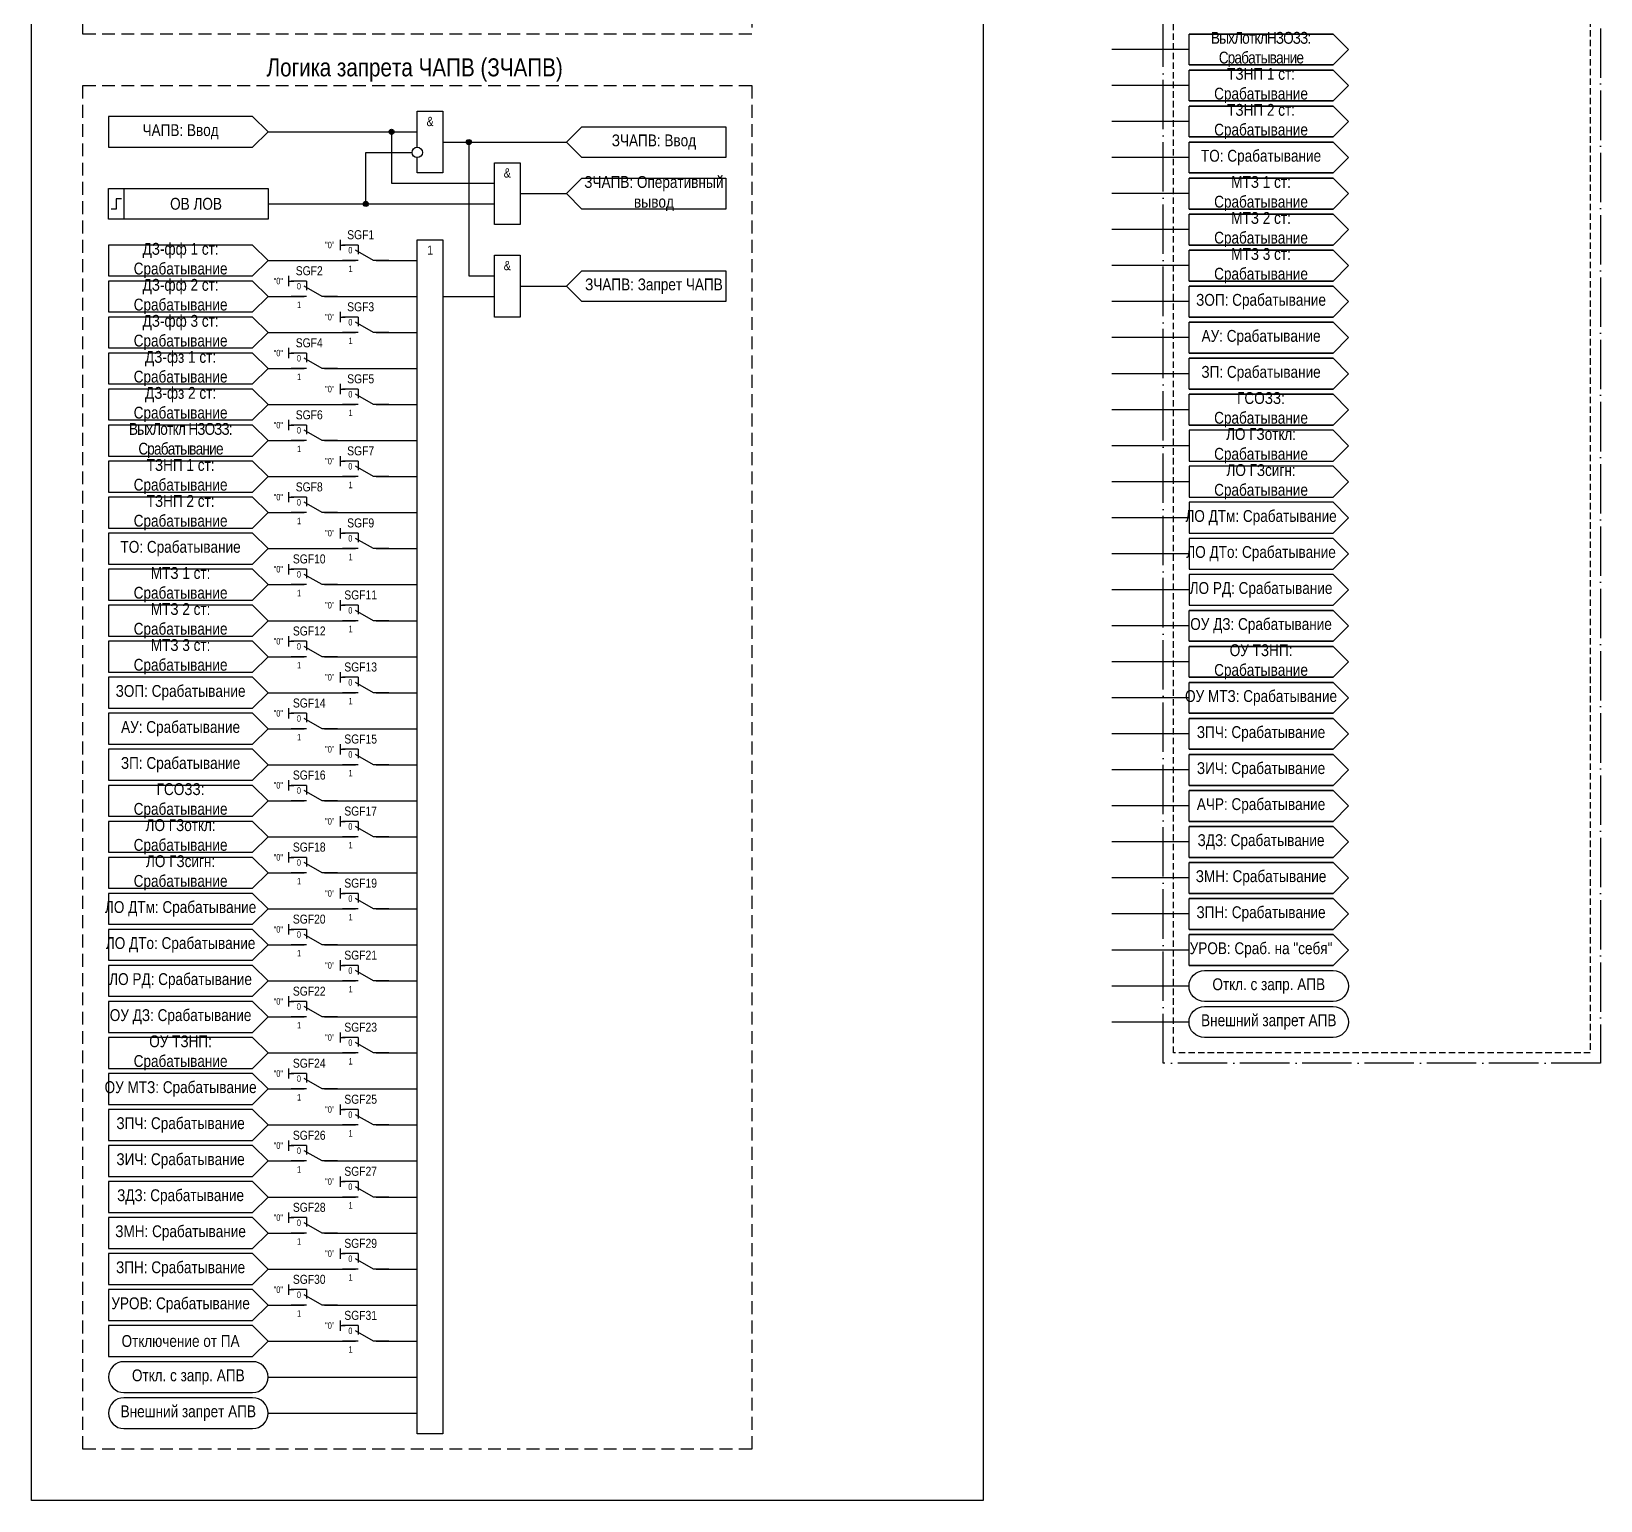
# Model space of a CAD drawing. Header units: millimetres. Extents: x -2568 to 301, y -166 to 1021.
# Drawn here: x -2509 to -2204, y 0 to 285.5 of the extents above; entities that cross this region are included whole.
import ezdxf
from ezdxf.enums import TextEntityAlignment as Align

# ---------------------------------------------------------------- set-up
doc = ezdxf.new("R2010")
doc.units = ezdxf.units.MM
doc.linetypes.add('ACAD_ISO04W100', pattern=[30, 24, -3, 0, -3])
doc.linetypes.add('штриховая2', pattern=[0.375, 0.25, -0.125])
doc.layers.add('TEXT', color=7, linetype='Continuous', lineweight=25)
doc.layers.add('Основная', color=7, linetype='Continuous')
doc.styles.add('2.5_Gost_RD', font='ARIALN.TTF', dxfattribs={"height": 2.5})
doc.styles.add('3.5_Gost_RD', font='ARIALN.TTF', dxfattribs={"height": 3.5})
doc.styles.add('Вывод', font='ARIALN.TTF', dxfattribs={"height": 2.5})
doc.styles.add('Компонент', font='ARIALN.TTF', dxfattribs={"height": 3.5})

# ---------------------------------------------------------------- blocks, each defined once
blk = doc.blocks.new('*U958')
at = {"layer": 'Основная', "color": 0}
blk.add_line((0, 0), (7, 4), dxfattribs=at)
at = {"layer": 'Основная', "ltscale": 0.35}
blk.add_line((6, 6), (6, 2.5), dxfattribs=at)
blk = doc.blocks.new('*U993')
at = {"layer": 'Основная', "color": 0}
for p, q in [((-3, 6), (-9, 6)), ((-3, 0), (-9, 0)), ((9, 0), (3, 0))]:
    blk.add_line(p, q, dxfattribs=at)
at = {"layer": 'Основная', "ltscale": 0.25, "xscale": -1}
blk.add_blockref('*U958', (3, 0), dxfattribs=at)
at = {"layer": 'Основная'}
for tag, height, style, p in [('В1', 2.5, 'Вывод', (-14, 6)), ('ОУ', 3.5, 'Компонент', (-2, 10)), ('В2', 2.5, 'Вывод', (-6, 4)), ('В3', 2.5, 'Вывод', (-6, 4))]:
    blk.add_attdef(tag, text='', height=height, dxfattribs=dict(at, style=style)).set_placement(p, align=Align.MIDDLE_CENTER)
blk = doc.blocks.new('Точка')
at = {"ltscale": 100}
h = blk.add_hatch(color=256, dxfattribs=at)
h.dxf.hatch_style = 1
edge = h.paths.add_edge_path()
edge.add_arc((0, 0), 0.5, 0, 360)
blk.add_circle((0, 0), 0.5, dxfattribs=at)

msp = doc.modelspace()

# ---------------------------------------------------------------- linework, layer by layer
at = {"ltscale": 100}
for p, q in [((-2284, 282), (-2299, 282)), ((-2284, 275), (-2299, 275)), ((-2284, 268), (-2299, 268)), ((-2284, 261), (-2299, 261)), ((-2284, 254), (-2299, 254)), ((-2449, 245), (-2449, 243)), ((-2449, 244), (-2448, 244)), ((-2284, 247), (-2299, 247)), ((-2459, 238), (-2459, 236)), ((-2284, 240), (-2299, 240)), ((-2459, 237), (-2458, 237)), ((-2284, 233), (-2299, 233)), ((-2449, 231), (-2449, 229)), ((-2449, 230), (-2448, 230)), ((-2284, 226), (-2299, 226)), ((-2459, 224), (-2459, 222)), ((-2459, 223), (-2458, 223)), ((-2449, 217), (-2449, 215)), ((-2284, 219), (-2299, 219)), ((-2449, 216), (-2448, 216)), ((-2284, 212), (-2299, 212)), ((-2459, 210), (-2459, 208)), ((-2459, 209), (-2458, 209)), ((-2284, 205), (-2299, 205)), ((-2449, 203), (-2449, 201)), ((-2449, 202), (-2448, 202)), ((-2459, 196), (-2459, 194)), ((-2284, 198), (-2299, 198)), ((-2459, 195), (-2458, 195)), ((-2284, 191), (-2299, 191)), ((-2449, 189), (-2449, 187)), ((-2449, 188), (-2448, 188)), ((-2284, 184), (-2299, 184)), ((-2459, 182), (-2459, 180)), ((-2459, 181), (-2458, 181)), ((-2284, 177), (-2299, 177)), ((-2449, 175), (-2449, 173)), ((-2449, 174), (-2448, 174)), ((-2459, 168), (-2459, 166)), ((-2284, 170), (-2299, 170)), ((-2459, 167), (-2458, 167)), ((-2284, 163), (-2299, 163)), ((-2449, 161), (-2449, 159)), ((-2449, 160), (-2448, 160)), ((-2284, 156), (-2299, 156)), ((-2459, 154), (-2459, 152)), ((-2459, 153), (-2458, 153)), ((-2449, 147), (-2449, 145)), ((-2284, 149), (-2299, 149)), ((-2449, 146), (-2448, 146)), ((-2284, 142), (-2299, 142)), ((-2459, 140), (-2459, 138)), ((-2459, 139), (-2458, 139)), ((-2284, 135), (-2299, 135)), ((-2449, 133), (-2449, 131)), ((-2449, 132), (-2448, 132)), ((-2459, 126), (-2459, 124)), ((-2284, 128), (-2299, 128)), ((-2459, 125), (-2458, 125)), ((-2449, 119), (-2449, 117)), ((-2284, 121), (-2299, 121)), ((-2449, 118), (-2448, 118)), ((-2284, 114), (-2299, 114)), ((-2459, 112), (-2459, 110)), ((-2459, 111), (-2458, 111)), ((-2284, 107), (-2299, 107)), ((-2449, 105), (-2449, 103)), ((-2449, 104), (-2448, 104)), ((-2459, 98), (-2459, 96)), ((-2284, 100), (-2299, 100)), ((-2459, 97), (-2458, 97)), ((-2284, 93), (-2299, 93)), ((-2449, 91), (-2449, 89)), ((-2449, 90), (-2448, 90)), ((-2459, 84), (-2459, 82)), ((-2459, 83), (-2458, 83)), ((-2449, 77), (-2449, 75)), ((-2449, 76), (-2448, 76)), ((-2459, 70), (-2459, 68)), ((-2459, 69), (-2458, 69)), ((-2449, 63), (-2449, 61)), ((-2449, 62), (-2448, 62)), ((-2459, 56), (-2459, 54)), ((-2459, 55), (-2458, 55)), ((-2449, 49), (-2449, 47)), ((-2449, 48), (-2448, 48)), ((-2459, 42), (-2459, 40)), ((-2459, 41), (-2458, 41)), ((-2449, 35), (-2449, 33)), ((-2449, 34), (-2448, 34))]:
    msp.add_line(p, q, dxfattribs=at)
at = {"color": 3, "ltscale": 100}
msp.add_lwpolyline([(-2509, 1000), (-2324, 1000), (-2324, 0), (-2509, 0)], close=True, dxfattribs=at)
at = {"color": 251, "linetype": 'ACAD_ISO04W100', "lineweight": 30, "ltscale": 0.4, "true_color": 0x58595b}
msp.add_lwpolyline([(-2289, 1000), (-2204, 1000), (-2204, 85), (-2289, 85)], close=True, dxfattribs=at)
at = {"linetype": 'штриховая2', "ltscale": 10}
for points in [[(-2499, 555), (-2369, 555), (-2369, 285), (-2499, 285)], [(-2499, 275), (-2369, 275), (-2369, 10), (-2499, 10)]]:
    msp.add_lwpolyline(points, close=True, dxfattribs=at)
at = {"linetype": 'штриховая2', "ltscale": 5}
msp.add_lwpolyline([(-2287, 342), (-2206, 342), (-2206, 87), (-2287, 87)], close=True, dxfattribs=at)
at = {"ltscale": 100}
for points in [[(-2463, 266), (-2466, 269), (-2494, 269), (-2494, 263), (-2466, 263), (-2463, 266)], [(-2434, 263), (-2434, 270), (-2429, 270), (-2429, 258), (-2434, 258), (-2434, 261)], [(-2463, 266), (-2434, 266)], [(-2463, 266), (-2439, 266), (-2439, 256), (-2419, 256)], [(-2405, 264), (-2402, 267), (-2374, 267), (-2374, 261), (-2402, 261), (-2405, 264)], [(-2429, 264), (-2405, 264)], [(-2429, 264), (-2424, 264), (-2424, 238), (-2419, 238)], [(-2463, 252), (-2444, 252), (-2444, 262), (-2435, 262)], [(-2405, 254), (-2402, 257), (-2374, 257), (-2374, 251), (-2402, 251), (-2405, 254)], [(-2414, 254), (-2405, 254)], [(-2463, 252), (-2419, 252)], [(-2463, 241), (-2466, 244), (-2494, 244), (-2494, 238), (-2466, 238), (-2463, 241)], [(-2434, 199), (-2434, 245), (-2429, 245), (-2429, 13), (-2434, 13), (-2434, 199)], [(-2463, 241), (-2446, 241)], [(-2442, 241), (-2434, 241)], [(-2405, 236), (-2402, 239), (-2374, 239), (-2374, 233), (-2402, 233), (-2405, 236)], [(-2463, 234), (-2466, 237), (-2494, 237), (-2494, 231), (-2466, 231), (-2463, 234)], [(-2414, 236), (-2405, 236)], [(-2463, 234), (-2456, 234)], [(-2452, 234), (-2434, 234)], [(-2429, 234), (-2419, 234)], [(-2463, 227), (-2466, 230), (-2494, 230), (-2494, 224), (-2466, 224), (-2463, 227)], [(-2463, 227), (-2446, 227)], [(-2442, 227), (-2434, 227)], [(-2463, 220), (-2466, 223), (-2494, 223), (-2494, 217), (-2466, 217), (-2463, 220)], [(-2463, 220), (-2456, 220)], [(-2452, 220), (-2434, 220)], [(-2463, 213), (-2466, 216), (-2494, 216), (-2494, 210), (-2466, 210), (-2463, 213)], [(-2463, 213), (-2446, 213)], [(-2442, 213), (-2434, 213)], [(-2463, 206), (-2466, 209), (-2494, 209), (-2494, 203), (-2466, 203), (-2463, 206)], [(-2253, 205), (-2256, 208), (-2284, 208), (-2284, 202), (-2256, 202), (-2253, 205)], [(-2463, 206), (-2456, 206)], [(-2452, 206), (-2434, 206)], [(-2463, 199), (-2466, 202), (-2494, 202), (-2494, 196), (-2466, 196), (-2463, 199)], [(-2463, 199), (-2446, 199)], [(-2442, 199), (-2434, 199)], [(-2253, 198), (-2256, 201), (-2284, 201), (-2284, 195), (-2256, 195), (-2253, 198)], [(-2463, 192), (-2466, 195), (-2494, 195), (-2494, 189), (-2466, 189), (-2463, 192)], [(-2253, 191), (-2256, 194), (-2284, 194), (-2284, 188), (-2256, 188), (-2253, 191)], [(-2463, 192), (-2456, 192)], [(-2452, 192), (-2434, 192)], [(-2463, 185), (-2466, 188), (-2494, 188), (-2494, 182), (-2466, 182), (-2463, 185)], [(-2253, 184), (-2256, 187), (-2284, 187), (-2284, 181), (-2256, 181), (-2253, 184)], [(-2463, 185), (-2446, 185)], [(-2442, 185), (-2434, 185)], [(-2463, 178), (-2466, 181), (-2494, 181), (-2494, 175), (-2466, 175), (-2463, 178)], [(-2253, 177), (-2256, 180), (-2284, 180), (-2284, 174), (-2256, 174), (-2253, 177)], [(-2463, 178), (-2456, 178)], [(-2452, 178), (-2434, 178)], [(-2463, 171), (-2466, 174), (-2494, 174), (-2494, 168), (-2466, 168), (-2463, 171)], [(-2463, 171), (-2446, 171)], [(-2442, 171), (-2434, 171)], [(-2463, 164), (-2466, 167), (-2494, 167), (-2494, 161), (-2466, 161), (-2463, 164)], [(-2463, 164), (-2456, 164)], [(-2452, 164), (-2434, 164)], [(-2463, 157), (-2466, 160), (-2494, 160), (-2494, 154), (-2466, 154), (-2463, 157)], [(-2463, 157), (-2446, 157)], [(-2442, 157), (-2434, 157)], [(-2463, 150), (-2466, 153), (-2494, 153), (-2494, 147), (-2466, 147), (-2463, 150)], [(-2463, 150), (-2456, 150)], [(-2452, 150), (-2434, 150)], [(-2463, 143), (-2466, 146), (-2494, 146), (-2494, 140), (-2466, 140), (-2463, 143)], [(-2463, 143), (-2446, 143)], [(-2442, 143), (-2434, 143)], [(-2463, 136), (-2466, 139), (-2494, 139), (-2494, 133), (-2466, 133), (-2463, 136)], [(-2463, 136), (-2456, 136)], [(-2452, 136), (-2434, 136)], [(-2463, 129), (-2466, 132), (-2494, 132), (-2494, 126), (-2466, 126), (-2463, 129)], [(-2463, 129), (-2446, 129)], [(-2442, 129), (-2434, 129)], [(-2463, 122), (-2466, 125), (-2494, 125), (-2494, 119), (-2466, 119), (-2463, 122)], [(-2463, 122), (-2456, 122)], [(-2452, 122), (-2434, 122)], [(-2463, 115), (-2466, 118), (-2494, 118), (-2494, 112), (-2466, 112), (-2463, 115)], [(-2463, 115), (-2446, 115)], [(-2442, 115), (-2434, 115)], [(-2463, 108), (-2466, 111), (-2494, 111), (-2494, 105), (-2466, 105), (-2463, 108)], [(-2463, 108), (-2456, 108)], [(-2452, 108), (-2434, 108)], [(-2463, 101), (-2466, 104), (-2494, 104), (-2494, 98), (-2466, 98), (-2463, 101)], [(-2463, 101), (-2446, 101)], [(-2442, 101), (-2434, 101)], [(-2463, 94), (-2466, 97), (-2494, 97), (-2494, 91), (-2466, 91), (-2463, 94)], [(-2463, 94), (-2456, 94)], [(-2452, 94), (-2434, 94)], [(-2463, 87), (-2466, 90), (-2494, 90), (-2494, 84), (-2466, 84), (-2463, 87)], [(-2463, 87), (-2446, 87)], [(-2442, 87), (-2434, 87)], [(-2463, 80), (-2466, 83), (-2494, 83), (-2494, 77), (-2466, 77), (-2463, 80)], [(-2463, 80), (-2456, 80)], [(-2452, 80), (-2434, 80)], [(-2463, 73), (-2466, 76), (-2494, 76), (-2494, 70), (-2466, 70), (-2463, 73)], [(-2463, 73), (-2446, 73)], [(-2442, 73), (-2434, 73)], [(-2463, 66), (-2466, 69), (-2494, 69), (-2494, 63), (-2466, 63), (-2463, 66)], [(-2463, 66), (-2456, 66)], [(-2452, 66), (-2434, 66)], [(-2463, 59), (-2466, 62), (-2494, 62), (-2494, 56), (-2466, 56), (-2463, 59)], [(-2463, 59), (-2446, 59)], [(-2442, 59), (-2434, 59)], [(-2463, 52), (-2466, 55), (-2494, 55), (-2494, 49), (-2466, 49), (-2463, 52)], [(-2463, 52), (-2456, 52)], [(-2452, 52), (-2434, 52)], [(-2463, 45), (-2466, 48), (-2494, 48), (-2494, 42), (-2466, 42), (-2463, 45)], [(-2463, 45), (-2446, 45)], [(-2442, 45), (-2434, 45)], [(-2463, 38), (-2466, 41), (-2494, 41), (-2494, 35), (-2466, 35), (-2463, 38)], [(-2463, 38), (-2456, 38)], [(-2452, 38), (-2434, 38)], [(-2463, 31), (-2466, 34), (-2494, 34), (-2494, 28), (-2466, 28), (-2463, 31)], [(-2463, 31), (-2446, 31)], [(-2463, 31), (-2446, 31)], [(-2442, 31), (-2434, 31)], [(-2442, 31), (-2434, 31)], [(-2463, 24), (-2434, 24)], [(-2463, 17), (-2434, 17)]]:
    msp.add_lwpolyline(points, dxfattribs=at)
for points in [[(-2419, 260), (-2414, 260), (-2414, 248), (-2419, 248)], [(-2494, 255), (-2491, 255), (-2491, 249), (-2494, 249)], [(-2494, 255), (-2463, 255), (-2463, 249), (-2494, 249)], [(-2419, 242), (-2414, 242), (-2414, 230), (-2419, 230)]]:
    msp.add_lwpolyline(points, close=True, dxfattribs=at)
at = {"lineweight": 30, "ltscale": 100}
msp.add_lwpolyline([(-2491.5, 253), (-2492.5, 253), (-2492.5, 251), (-2493.5, 251)], dxfattribs=at)
at = {"ltscale": 100}
for points in [[(-2281, 97, -1), (-2281, 103), (-2256, 103, -1), (-2256, 97)], [(-2281, 90, -1), (-2281, 96), (-2256, 96, -1), (-2256, 90)], [(-2491, 21), (-2466, 21, 1), (-2466, 27), (-2491, 27, 1)], [(-2491, 14), (-2466, 14, 1), (-2466, 20), (-2491, 20, 1)]]:
    msp.add_lwpolyline(points, format="xyb", close=True, dxfattribs=at)
msp.add_circle((-2434, 262), 1)
at = {"layer": 'TEXT', "ltscale": 100}
for points in [[(-2284, 279), (-2256, 279), (-2253, 282), (-2256, 285), (-2284, 285), (-2256, 285), (-2253, 282), (-2256, 279), (-2284, 279), (-2284, 285)], [(-2284, 272), (-2256, 272), (-2253, 275), (-2256, 278), (-2284, 278), (-2256, 278), (-2253, 275), (-2256, 272), (-2284, 272), (-2284, 278)], [(-2284, 265), (-2256, 265), (-2253, 268), (-2256, 271), (-2284, 271), (-2256, 271), (-2253, 268), (-2256, 265), (-2284, 265), (-2284, 271)], [(-2284, 258), (-2256, 258), (-2253, 261), (-2256, 264), (-2284, 264), (-2256, 264), (-2253, 261), (-2256, 258), (-2284, 258), (-2284, 264)], [(-2284, 251), (-2256, 251), (-2253, 254), (-2256, 257), (-2284, 257), (-2256, 257), (-2253, 254), (-2256, 251), (-2284, 251), (-2284, 257)], [(-2284, 244), (-2256, 244), (-2253, 247), (-2256, 250), (-2284, 250), (-2256, 250), (-2253, 247), (-2256, 244), (-2284, 244), (-2284, 250)], [(-2284, 237), (-2256, 237), (-2253, 240), (-2256, 243), (-2284, 243), (-2256, 243), (-2253, 240), (-2256, 237), (-2284, 237), (-2284, 243)], [(-2284, 230), (-2256, 230), (-2253, 233), (-2256, 236), (-2284, 236), (-2256, 236), (-2253, 233), (-2256, 230), (-2284, 230), (-2284, 236)], [(-2284, 223), (-2256, 223), (-2253, 226), (-2256, 229), (-2284, 229), (-2256, 229), (-2253, 226), (-2256, 223), (-2284, 223), (-2284, 229)], [(-2284, 216), (-2256, 216), (-2253, 219), (-2256, 222), (-2284, 222), (-2256, 222), (-2253, 219), (-2256, 216), (-2284, 216), (-2284, 222)], [(-2284, 209), (-2256, 209), (-2253, 212), (-2256, 215), (-2284, 215), (-2256, 215), (-2253, 212), (-2256, 209), (-2284, 209), (-2284, 215)], [(-2284, 167), (-2256, 167), (-2253, 170), (-2256, 173), (-2284, 173), (-2256, 173), (-2253, 170), (-2256, 167), (-2284, 167), (-2284, 173)], [(-2284, 160), (-2256, 160), (-2253, 163), (-2256, 166), (-2284, 166), (-2256, 166), (-2253, 163), (-2256, 160), (-2284, 160), (-2284, 166)], [(-2284, 153), (-2256, 153), (-2253, 156), (-2256, 159), (-2284, 159), (-2256, 159), (-2253, 156), (-2256, 153), (-2284, 153), (-2284, 159)], [(-2284, 146), (-2256, 146), (-2253, 149), (-2256, 152), (-2284, 152), (-2256, 152), (-2253, 149), (-2256, 146), (-2284, 146), (-2284, 152)], [(-2284, 139), (-2256, 139), (-2253, 142), (-2256, 145), (-2284, 145), (-2256, 145), (-2253, 142), (-2256, 139), (-2284, 139), (-2284, 145)], [(-2284, 132), (-2256, 132), (-2253, 135), (-2256, 138), (-2284, 138), (-2256, 138), (-2253, 135), (-2256, 132), (-2284, 132), (-2284, 138)], [(-2284, 125), (-2256, 125), (-2253, 128), (-2256, 131), (-2284, 131), (-2256, 131), (-2253, 128), (-2256, 125), (-2284, 125), (-2284, 131)], [(-2284, 118), (-2256, 118), (-2253, 121), (-2256, 124), (-2284, 124), (-2256, 124), (-2253, 121), (-2256, 118), (-2284, 118), (-2284, 124)], [(-2284, 111), (-2256, 111), (-2253, 114), (-2256, 117), (-2284, 117), (-2256, 117), (-2253, 114), (-2256, 111), (-2284, 111), (-2284, 117)], [(-2284, 104), (-2256, 104), (-2253, 107), (-2256, 110), (-2284, 110), (-2256, 110), (-2253, 107), (-2256, 104), (-2284, 104), (-2284, 110)]]:
    msp.add_lwpolyline(points, dxfattribs=at)

# ---------------------------------------------------------------- block references
at = {"ltscale": 100}
for p in [(-2439, 266), (-2424, 264), (-2444, 252)]:
    msp.add_blockref('Точка', p, dxfattribs=at)
at = {"layer": 'Основная', "ltscale": 0.25}
ref = msp.add_blockref('*U993', (-2444, 241), dxfattribs=dict(at, xscale=0.5, yscale=0.5, zscale=0.5))
ref.add_attrib('ОУ', 'SGF1', dxfattribs={"height": 1.75, "style": 'Компонент'}).set_placement((-2445, 246), align=Align.MIDDLE_CENTER)
ref.add_attrib('В1', '"0"', dxfattribs={"height": 1.25, "style": 'Вывод'}).set_placement((-2451, 244), align=Align.MIDDLE_CENTER)
ref.add_attrib('В2', '0', dxfattribs={"height": 1.25, "style": 'Вывод'}).set_placement((-2447, 243), align=Align.MIDDLE_CENTER)
ref = msp.add_blockref('*U993', (-2454, 234), dxfattribs=dict(at, xscale=0.5, yscale=0.5, zscale=0.5))
ref.add_attrib('ОУ', 'SGF2', dxfattribs={"height": 1.75, "style": 'Компонент'}).set_placement((-2455, 239), align=Align.MIDDLE_CENTER)
ref.add_attrib('В1', '"0"', dxfattribs={"height": 1.25, "style": 'Вывод'}).set_placement((-2461, 237), align=Align.MIDDLE_CENTER)
ref.add_attrib('В2', '0', dxfattribs={"height": 1.25, "style": 'Вывод'}).set_placement((-2457, 236), align=Align.MIDDLE_CENTER)
ref = msp.add_blockref('*U993', (-2444, 227), dxfattribs=dict(at, xscale=0.5, yscale=0.5, zscale=0.5))
ref.add_attrib('ОУ', 'SGF3', dxfattribs={"height": 1.75, "style": 'Компонент'}).set_placement((-2445, 232), align=Align.MIDDLE_CENTER)
ref.add_attrib('В1', '"0"', dxfattribs={"height": 1.25, "style": 'Вывод'}).set_placement((-2451, 230), align=Align.MIDDLE_CENTER)
ref.add_attrib('В2', '0', dxfattribs={"height": 1.25, "style": 'Вывод'}).set_placement((-2447, 229), align=Align.MIDDLE_CENTER)
ref = msp.add_blockref('*U993', (-2454, 220), dxfattribs=dict(at, xscale=0.5, yscale=0.5, zscale=0.5))
ref.add_attrib('ОУ', 'SGF4', dxfattribs={"height": 1.75, "style": 'Компонент'}).set_placement((-2455, 225), align=Align.MIDDLE_CENTER)
ref.add_attrib('В1', '"0"', dxfattribs={"height": 1.25, "style": 'Вывод'}).set_placement((-2461, 223), align=Align.MIDDLE_CENTER)
ref.add_attrib('В2', '0', dxfattribs={"height": 1.25, "style": 'Вывод'}).set_placement((-2457, 222), align=Align.MIDDLE_CENTER)
ref = msp.add_blockref('*U993', (-2444, 213), dxfattribs=dict(at, xscale=0.5, yscale=0.5, zscale=0.5))
ref.add_attrib('ОУ', 'SGF5', dxfattribs={"height": 1.75, "style": 'Компонент'}).set_placement((-2445, 218), align=Align.MIDDLE_CENTER)
ref.add_attrib('В1', '"0"', dxfattribs={"height": 1.25, "style": 'Вывод'}).set_placement((-2451, 216), align=Align.MIDDLE_CENTER)
ref.add_attrib('В2', '0', dxfattribs={"height": 1.25, "style": 'Вывод'}).set_placement((-2447, 215), align=Align.MIDDLE_CENTER)
ref = msp.add_blockref('*U993', (-2454, 206), dxfattribs=dict(at, xscale=0.5, yscale=0.5, zscale=0.5))
ref.add_attrib('ОУ', 'SGF6', dxfattribs={"height": 1.75, "style": 'Компонент'}).set_placement((-2455, 211), align=Align.MIDDLE_CENTER)
ref.add_attrib('В1', '"0"', dxfattribs={"height": 1.25, "style": 'Вывод'}).set_placement((-2461, 209), align=Align.MIDDLE_CENTER)
ref.add_attrib('В2', '0', dxfattribs={"height": 1.25, "style": 'Вывод'}).set_placement((-2457, 208), align=Align.MIDDLE_CENTER)
ref = msp.add_blockref('*U993', (-2444, 199), dxfattribs=dict(at, xscale=0.5, yscale=0.5, zscale=0.5))
ref.add_attrib('ОУ', 'SGF7', dxfattribs={"height": 1.75, "style": 'Компонент'}).set_placement((-2445, 204), align=Align.MIDDLE_CENTER)
ref.add_attrib('В1', '"0"', dxfattribs={"height": 1.25, "style": 'Вывод'}).set_placement((-2451, 202), align=Align.MIDDLE_CENTER)
ref.add_attrib('В2', '0', dxfattribs={"height": 1.25, "style": 'Вывод'}).set_placement((-2447, 201), align=Align.MIDDLE_CENTER)
ref = msp.add_blockref('*U993', (-2454, 192), dxfattribs=dict(at, xscale=0.5, yscale=0.5, zscale=0.5))
ref.add_attrib('ОУ', 'SGF8', dxfattribs={"height": 1.75, "style": 'Компонент'}).set_placement((-2455, 197), align=Align.MIDDLE_CENTER)
ref.add_attrib('В1', '"0"', dxfattribs={"height": 1.25, "style": 'Вывод'}).set_placement((-2461, 195), align=Align.MIDDLE_CENTER)
ref.add_attrib('В2', '0', dxfattribs={"height": 1.25, "style": 'Вывод'}).set_placement((-2457, 194), align=Align.MIDDLE_CENTER)
ref = msp.add_blockref('*U993', (-2444, 185), dxfattribs=dict(at, xscale=0.5, yscale=0.5, zscale=0.5))
ref.add_attrib('ОУ', 'SGF9', dxfattribs={"height": 1.75, "style": 'Компонент'}).set_placement((-2445, 190), align=Align.MIDDLE_CENTER)
ref.add_attrib('В1', '"0"', dxfattribs={"height": 1.25, "style": 'Вывод'}).set_placement((-2451, 188), align=Align.MIDDLE_CENTER)
ref.add_attrib('В2', '0', dxfattribs={"height": 1.25, "style": 'Вывод'}).set_placement((-2447, 187), align=Align.MIDDLE_CENTER)
ref = msp.add_blockref('*U993', (-2454, 178), dxfattribs=dict(at, xscale=0.5, yscale=0.5, zscale=0.5))
ref.add_attrib('ОУ', 'SGF10', dxfattribs={"height": 1.75, "style": 'Компонент'}).set_placement((-2455, 183), align=Align.MIDDLE_CENTER)
ref.add_attrib('В1', '"0"', dxfattribs={"height": 1.25, "style": 'Вывод'}).set_placement((-2461, 181), align=Align.MIDDLE_CENTER)
ref.add_attrib('В2', '0', dxfattribs={"height": 1.25, "style": 'Вывод'}).set_placement((-2457, 180), align=Align.MIDDLE_CENTER)
ref = msp.add_blockref('*U993', (-2444, 171), dxfattribs=dict(at, xscale=0.5, yscale=0.5, zscale=0.5))
ref.add_attrib('ОУ', 'SGF11', dxfattribs={"height": 1.75, "style": 'Компонент'}).set_placement((-2445, 176), align=Align.MIDDLE_CENTER)
ref.add_attrib('В1', '"0"', dxfattribs={"height": 1.25, "style": 'Вывод'}).set_placement((-2451, 174), align=Align.MIDDLE_CENTER)
ref.add_attrib('В2', '0', dxfattribs={"height": 1.25, "style": 'Вывод'}).set_placement((-2447, 173), align=Align.MIDDLE_CENTER)
ref = msp.add_blockref('*U993', (-2454, 164), dxfattribs=dict(at, xscale=0.5, yscale=0.5, zscale=0.5))
ref.add_attrib('ОУ', 'SGF12', dxfattribs={"height": 1.75, "style": 'Компонент'}).set_placement((-2455, 169), align=Align.MIDDLE_CENTER)
ref.add_attrib('В1', '"0"', dxfattribs={"height": 1.25, "style": 'Вывод'}).set_placement((-2461, 167), align=Align.MIDDLE_CENTER)
ref.add_attrib('В2', '0', dxfattribs={"height": 1.25, "style": 'Вывод'}).set_placement((-2457, 166), align=Align.MIDDLE_CENTER)
ref = msp.add_blockref('*U993', (-2444, 157), dxfattribs=dict(at, xscale=0.5, yscale=0.5, zscale=0.5))
ref.add_attrib('ОУ', 'SGF13', dxfattribs={"height": 1.75, "style": 'Компонент'}).set_placement((-2445, 162), align=Align.MIDDLE_CENTER)
ref.add_attrib('В1', '"0"', dxfattribs={"height": 1.25, "style": 'Вывод'}).set_placement((-2451, 160), align=Align.MIDDLE_CENTER)
ref.add_attrib('В2', '0', dxfattribs={"height": 1.25, "style": 'Вывод'}).set_placement((-2447, 159), align=Align.MIDDLE_CENTER)
ref = msp.add_blockref('*U993', (-2454, 150), dxfattribs=dict(at, xscale=0.5, yscale=0.5, zscale=0.5))
ref.add_attrib('ОУ', 'SGF14', dxfattribs={"height": 1.75, "style": 'Компонент'}).set_placement((-2455, 155), align=Align.MIDDLE_CENTER)
ref.add_attrib('В1', '"0"', dxfattribs={"height": 1.25, "style": 'Вывод'}).set_placement((-2461, 153), align=Align.MIDDLE_CENTER)
ref.add_attrib('В2', '0', dxfattribs={"height": 1.25, "style": 'Вывод'}).set_placement((-2457, 152), align=Align.MIDDLE_CENTER)
ref = msp.add_blockref('*U993', (-2444, 143), dxfattribs=dict(at, xscale=0.5, yscale=0.5, zscale=0.5))
ref.add_attrib('ОУ', 'SGF15', dxfattribs={"height": 1.75, "style": 'Компонент'}).set_placement((-2445, 148), align=Align.MIDDLE_CENTER)
ref.add_attrib('В1', '"0"', dxfattribs={"height": 1.25, "style": 'Вывод'}).set_placement((-2451, 146), align=Align.MIDDLE_CENTER)
ref.add_attrib('В2', '0', dxfattribs={"height": 1.25, "style": 'Вывод'}).set_placement((-2447, 145), align=Align.MIDDLE_CENTER)
ref = msp.add_blockref('*U993', (-2454, 136), dxfattribs=dict(at, xscale=0.5, yscale=0.5, zscale=0.5))
ref.add_attrib('ОУ', 'SGF16', dxfattribs={"height": 1.75, "style": 'Компонент'}).set_placement((-2455, 141), align=Align.MIDDLE_CENTER)
ref.add_attrib('В1', '"0"', dxfattribs={"height": 1.25, "style": 'Вывод'}).set_placement((-2461, 139), align=Align.MIDDLE_CENTER)
ref.add_attrib('В2', '0', dxfattribs={"height": 1.25, "style": 'Вывод'}).set_placement((-2457, 138), align=Align.MIDDLE_CENTER)
ref = msp.add_blockref('*U993', (-2444, 129), dxfattribs=dict(at, xscale=0.5, yscale=0.5, zscale=0.5))
ref.add_attrib('ОУ', 'SGF17', dxfattribs={"height": 1.75, "style": 'Компонент'}).set_placement((-2445, 134), align=Align.MIDDLE_CENTER)
ref.add_attrib('В1', '"0"', dxfattribs={"height": 1.25, "style": 'Вывод'}).set_placement((-2451, 132), align=Align.MIDDLE_CENTER)
ref.add_attrib('В2', '0', dxfattribs={"height": 1.25, "style": 'Вывод'}).set_placement((-2447, 131), align=Align.MIDDLE_CENTER)
ref = msp.add_blockref('*U993', (-2454, 122), dxfattribs=dict(at, xscale=0.5, yscale=0.5, zscale=0.5))
ref.add_attrib('ОУ', 'SGF18', dxfattribs={"height": 1.75, "style": 'Компонент'}).set_placement((-2455, 127), align=Align.MIDDLE_CENTER)
ref.add_attrib('В1', '"0"', dxfattribs={"height": 1.25, "style": 'Вывод'}).set_placement((-2461, 125), align=Align.MIDDLE_CENTER)
ref.add_attrib('В2', '0', dxfattribs={"height": 1.25, "style": 'Вывод'}).set_placement((-2457, 124), align=Align.MIDDLE_CENTER)
ref = msp.add_blockref('*U993', (-2444, 115), dxfattribs=dict(at, xscale=0.5, yscale=0.5, zscale=0.5))
ref.add_attrib('ОУ', 'SGF19', dxfattribs={"height": 1.75, "style": 'Компонент'}).set_placement((-2445, 120), align=Align.MIDDLE_CENTER)
ref.add_attrib('В1', '"0"', dxfattribs={"height": 1.25, "style": 'Вывод'}).set_placement((-2451, 118), align=Align.MIDDLE_CENTER)
ref.add_attrib('В2', '0', dxfattribs={"height": 1.25, "style": 'Вывод'}).set_placement((-2447, 117), align=Align.MIDDLE_CENTER)
ref = msp.add_blockref('*U993', (-2454, 108), dxfattribs=dict(at, xscale=0.5, yscale=0.5, zscale=0.5))
ref.add_attrib('ОУ', 'SGF20', dxfattribs={"height": 1.75, "style": 'Компонент'}).set_placement((-2455, 113), align=Align.MIDDLE_CENTER)
ref.add_attrib('В1', '"0"', dxfattribs={"height": 1.25, "style": 'Вывод'}).set_placement((-2461, 111), align=Align.MIDDLE_CENTER)
ref.add_attrib('В2', '0', dxfattribs={"height": 1.25, "style": 'Вывод'}).set_placement((-2457, 110), align=Align.MIDDLE_CENTER)
ref = msp.add_blockref('*U993', (-2444, 101), dxfattribs=dict(at, xscale=0.5, yscale=0.5, zscale=0.5))
ref.add_attrib('ОУ', 'SGF21', dxfattribs={"height": 1.75, "style": 'Компонент'}).set_placement((-2445, 106), align=Align.MIDDLE_CENTER)
ref.add_attrib('В1', '"0"', dxfattribs={"height": 1.25, "style": 'Вывод'}).set_placement((-2451, 104), align=Align.MIDDLE_CENTER)
ref.add_attrib('В2', '0', dxfattribs={"height": 1.25, "style": 'Вывод'}).set_placement((-2447, 103), align=Align.MIDDLE_CENTER)
ref = msp.add_blockref('*U993', (-2454, 94), dxfattribs=dict(at, xscale=0.5, yscale=0.5, zscale=0.5))
ref.add_attrib('ОУ', 'SGF22', dxfattribs={"height": 1.75, "style": 'Компонент'}).set_placement((-2455, 99), align=Align.MIDDLE_CENTER)
ref.add_attrib('В1', '"0"', dxfattribs={"height": 1.25, "style": 'Вывод'}).set_placement((-2461, 97), align=Align.MIDDLE_CENTER)
ref.add_attrib('В2', '0', dxfattribs={"height": 1.25, "style": 'Вывод'}).set_placement((-2457, 96), align=Align.MIDDLE_CENTER)
ref = msp.add_blockref('*U993', (-2444, 87), dxfattribs=dict(at, xscale=0.5, yscale=0.5, zscale=0.5))
ref.add_attrib('ОУ', 'SGF23', dxfattribs={"height": 1.75, "style": 'Компонент'}).set_placement((-2445, 92), align=Align.MIDDLE_CENTER)
ref.add_attrib('В1', '"0"', dxfattribs={"height": 1.25, "style": 'Вывод'}).set_placement((-2451, 90), align=Align.MIDDLE_CENTER)
ref.add_attrib('В2', '0', dxfattribs={"height": 1.25, "style": 'Вывод'}).set_placement((-2447, 89), align=Align.MIDDLE_CENTER)
ref = msp.add_blockref('*U993', (-2454, 80), dxfattribs=dict(at, xscale=0.5, yscale=0.5, zscale=0.5))
ref.add_attrib('ОУ', 'SGF24', dxfattribs={"height": 1.75, "style": 'Компонент'}).set_placement((-2455, 85), align=Align.MIDDLE_CENTER)
ref.add_attrib('В1', '"0"', dxfattribs={"height": 1.25, "style": 'Вывод'}).set_placement((-2461, 83), align=Align.MIDDLE_CENTER)
ref.add_attrib('В2', '0', dxfattribs={"height": 1.25, "style": 'Вывод'}).set_placement((-2457, 82), align=Align.MIDDLE_CENTER)
ref = msp.add_blockref('*U993', (-2444, 73), dxfattribs=dict(at, xscale=0.5, yscale=0.5, zscale=0.5))
ref.add_attrib('ОУ', 'SGF25', dxfattribs={"height": 1.75, "style": 'Компонент'}).set_placement((-2445, 78), align=Align.MIDDLE_CENTER)
ref.add_attrib('В1', '"0"', dxfattribs={"height": 1.25, "style": 'Вывод'}).set_placement((-2451, 76), align=Align.MIDDLE_CENTER)
ref.add_attrib('В2', '0', dxfattribs={"height": 1.25, "style": 'Вывод'}).set_placement((-2447, 75), align=Align.MIDDLE_CENTER)
ref = msp.add_blockref('*U993', (-2454, 66), dxfattribs=dict(at, xscale=0.5, yscale=0.5, zscale=0.5))
ref.add_attrib('ОУ', 'SGF26', dxfattribs={"height": 1.75, "style": 'Компонент'}).set_placement((-2455, 71), align=Align.MIDDLE_CENTER)
ref.add_attrib('В1', '"0"', dxfattribs={"height": 1.25, "style": 'Вывод'}).set_placement((-2461, 69), align=Align.MIDDLE_CENTER)
ref.add_attrib('В2', '0', dxfattribs={"height": 1.25, "style": 'Вывод'}).set_placement((-2457, 68), align=Align.MIDDLE_CENTER)
ref = msp.add_blockref('*U993', (-2444, 59), dxfattribs=dict(at, xscale=0.5, yscale=0.5, zscale=0.5))
ref.add_attrib('ОУ', 'SGF27', dxfattribs={"height": 1.75, "style": 'Компонент'}).set_placement((-2445, 64), align=Align.MIDDLE_CENTER)
ref.add_attrib('В1', '"0"', dxfattribs={"height": 1.25, "style": 'Вывод'}).set_placement((-2451, 62), align=Align.MIDDLE_CENTER)
ref.add_attrib('В2', '0', dxfattribs={"height": 1.25, "style": 'Вывод'}).set_placement((-2447, 61), align=Align.MIDDLE_CENTER)
ref = msp.add_blockref('*U993', (-2454, 52), dxfattribs=dict(at, xscale=0.5, yscale=0.5, zscale=0.5))
ref.add_attrib('ОУ', 'SGF28', dxfattribs={"height": 1.75, "style": 'Компонент'}).set_placement((-2455, 57), align=Align.MIDDLE_CENTER)
ref.add_attrib('В1', '"0"', dxfattribs={"height": 1.25, "style": 'Вывод'}).set_placement((-2461, 55), align=Align.MIDDLE_CENTER)
ref.add_attrib('В2', '0', dxfattribs={"height": 1.25, "style": 'Вывод'}).set_placement((-2457, 54), align=Align.MIDDLE_CENTER)
ref = msp.add_blockref('*U993', (-2444, 45), dxfattribs=dict(at, xscale=0.5, yscale=0.5, zscale=0.5))
ref.add_attrib('ОУ', 'SGF29', dxfattribs={"height": 1.75, "style": 'Компонент'}).set_placement((-2445, 50), align=Align.MIDDLE_CENTER)
ref.add_attrib('В1', '"0"', dxfattribs={"height": 1.25, "style": 'Вывод'}).set_placement((-2451, 48), align=Align.MIDDLE_CENTER)
ref.add_attrib('В2', '0', dxfattribs={"height": 1.25, "style": 'Вывод'}).set_placement((-2447, 47), align=Align.MIDDLE_CENTER)
ref = msp.add_blockref('*U993', (-2454, 38), dxfattribs=dict(at, xscale=0.5, yscale=0.5, zscale=0.5))
ref.add_attrib('ОУ', 'SGF30', dxfattribs={"height": 1.75, "style": 'Компонент'}).set_placement((-2455, 43), align=Align.MIDDLE_CENTER)
ref.add_attrib('В1', '"0"', dxfattribs={"height": 1.25, "style": 'Вывод'}).set_placement((-2461, 41), align=Align.MIDDLE_CENTER)
ref.add_attrib('В2', '0', dxfattribs={"height": 1.25, "style": 'Вывод'}).set_placement((-2457, 40), align=Align.MIDDLE_CENTER)
ref = msp.add_blockref('*U993', (-2444, 31), dxfattribs=dict(at, xscale=0.5, yscale=0.5, zscale=0.5))
ref.add_attrib('ОУ', 'SGF31', dxfattribs={"height": 1.75, "style": 'Компонент'}).set_placement((-2445, 36), align=Align.MIDDLE_CENTER)
ref.add_attrib('В1', '"0"', dxfattribs={"height": 1.25, "style": 'Вывод'}).set_placement((-2451, 34), align=Align.MIDDLE_CENTER)
ref.add_attrib('В2', '0', dxfattribs={"height": 1.25, "style": 'Вывод'}).set_placement((-2447, 33), align=Align.MIDDLE_CENTER)

# ---------------------------------------------------------------- texts
at = {"color": 30, "ltscale": 100, "insert": (-2434.5, 278), "char_height": 3.5, "width": 129, "attachment_point": 5, "style": '3.5_Gost_RD'}
msp.add_mtext('Логика запрета ЧАПВ (ЗЧАПВ)', dxfattribs=at)
at = {"ltscale": 100, "attachment_point": 5, "style": '2.5_Gost_RD'}
for s, insert, char_height, width in [('&', (-2431.5, 268), 1.8, 5), ('&', (-2416.5, 258), 1.8, 5), ('1', (-2431.5, 243), 1.8, 5), ('&', (-2416.5, 240), 1.8, 5), ('ЗЧАПВ: Запрет ЧАПВ', (-2388, 236), 2.3, 28), ('Откл. с запр. АПВ', (-2268.5, 100), 2.3, 31), ('Внешний запрет АПВ', (-2268.5, 93), 2.3, 31), ('УРОВ: Срабатывание', (-2480, 38), 2.3, 28), ('Отключение от ПА', (-2480, 31), 2.3, 28), ('Откл. с запр. АПВ', (-2478.5, 24), 2.3, 31), ('Внешний запрет АПВ', (-2478.5, 17), 2.3, 31)]:
    msp.add_mtext(s, dxfattribs=dict(at, insert=insert, char_height=char_height, width=width))
at = {"ltscale": 100, "char_height": 1.25, "attachment_point": 1, "style": '3.5_Gost_RD'}
for insert in [(-2447.36, 240), (-2457.36, 233), (-2447.36, 226), (-2457.36, 219), (-2447.36, 212), (-2457.36, 205), (-2447.36, 198), (-2457.36, 191), (-2447.36, 184), (-2457.36, 177), (-2447.36, 170), (-2457.36, 163), (-2447.36, 156), (-2457.36, 149), (-2447.36, 142), (-2447.36, 128), (-2457.36, 121), (-2447.36, 114), (-2457.36, 107), (-2447.36, 100), (-2457.36, 93), (-2447.36, 86), (-2457.36, 79), (-2447.36, 72), (-2457.36, 65), (-2447.36, 58), (-2457.36, 51), (-2447.36, 44), (-2457.36, 37), (-2447.36, 30)]:
    msp.add_mtext_dynamic_manual_height_columns('1', width=2, gutter_width=17.5, heights=[0], dxfattribs=dict(at, insert=insert))
at = {"layer": 'TEXT', "color": 0, "ltscale": 100, "char_height": 2.3, "width": 28, "attachment_point": 5, "style": '2.5_Gost_RD'}
for s, insert in [('{\\T0.9;\\C256;ВыхЛотклНЗОЗЗ\\A1;\\T1;:\\T0.9; Срабатывание}', (-2270, 282)), ('\\A1;{\\C256;ТЗНП 1 ст: \\A0;Срабатывание}', (-2270, 275)), ('\\A1;{\\C256;ТЗНП 2 ст: \\A0;Срабатывание}', (-2270, 268)), ('{\\C256;ТО: Срабатывание}', (-2270, 261)), ('\\A1;{\\C256;МТЗ 1 ст: Срабатывание}', (-2270, 254)), ('{\\C256;ОВ ЛОВ}', (-2477, 252)), ('\\A1;{\\C256;МТЗ 2 ст: Срабатывание}', (-2270, 247)), ('\\A1;{\\C256;МТЗ 3 ст: Срабатывание}', (-2270, 240)), ('{\\C256;ДЗ-фф 2 ст: Срабатывание}', (-2480, 234)), ('{\\C256;ЗОП: Срабатывание}', (-2270, 233)), ('{\\C256;ДЗ-фф 3 ст: Срабатывание}', (-2480, 227)), ('{\\C256;АУ: Срабатывание}', (-2270, 226)), ('{\\C256;ДЗ-фз 1 ст: Срабатывание}', (-2480, 220)), ('{\\C256;ЗП: Срабатывание}', (-2270, 219)), ('{\\C256;ДЗ-фз 2 ст: Срабатывание}', (-2480, 213)), ('{\\C256;ГСОЗЗ: \\PСрабатывание}', (-2270, 212)), ('\\A1;{\\T0.9;\\C256;ВыхЛоткл НЗОЗЗ: Срабатывание }', (-2480, 206)), ('{\\C256;ЛО ГЗоткл:\\PСрабатывание}', (-2270, 205)), ('\\A1;{\\C256;ТЗНП 1 ст: \\A0;Срабатывание}', (-2480, 199)), ('{\\C256;ЛО ГЗсигн:\\PСрабатывание}', (-2270, 198)), ('\\A1;{\\C256;ТЗНП 2 ст: \\A0;Срабатывание}', (-2480, 192)), ('{\\C256;ЛО ДТм: Срабатывание}', (-2270, 191)), ('{\\C256;ТО: Срабатывание}', (-2480, 185)), ('{\\C256;ЛО ДТо: Срабатывание}', (-2270, 184)), ('\\A1;{\\C256;МТЗ 1 ст: Срабатывание}', (-2480, 178)), ('{\\C256;ЛО РД: Срабатывание}', (-2270, 177)), ('\\A1;{\\C256;МТЗ 2 ст: Срабатывание}', (-2480, 171)), ('{\\C256;ОУ ДЗ: Срабатывание }', (-2270, 170)), ('\\A1;{\\C256;МТЗ 3 ст: Срабатывание}', (-2480, 164)), ('{\\C256;ОУ ТЗНП: Срабатывание }', (-2270, 163)), ('{\\C256;ЗОП: Срабатывание}', (-2480, 157)), ('{\\C256;ОУ МТЗ: Срабатывание }', (-2270, 156)), ('{\\C256;АУ: Срабатывание}', (-2480, 150)), ('{\\C256;ЗПЧ: Срабатывание }', (-2270, 149)), ('{\\C256;ЗП: Срабатывание}', (-2480, 143)), ('{\\C256;ЗИЧ: Срабатывание }', (-2270, 142)), ('{\\C256;ГСОЗЗ: \\PСрабатывание}', (-2480, 136)), ('{\\C256;АЧР: Срабатывание}', (-2270, 135)), ('{\\C256;ЛО ГЗоткл:\\PСрабатывание}', (-2480, 129)), ('{\\C256;ЗДЗ: Срабатывание }', (-2270, 128)), ('{\\C256;ЛО ГЗсигн:\\PСрабатывание}', (-2480, 122)), ('{\\C256;ЗМН: Срабатывание}', (-2270, 121)), ('{\\C256;ЛО ДТм: Срабатывание}', (-2480, 115)), ('{\\C256;ЗПН: Срабатывание}', (-2270, 114)), ('{\\C256;ЛО ДТо: Срабатывание}', (-2480, 108)), ('{\\C256;УРОВ: Сраб. на "себя"}', (-2270, 107)), ('{\\C256;ЛО РД: Срабатывание}', (-2480, 101)), ('{\\C256;ОУ ДЗ: Срабатывание }', (-2480, 94)), ('{\\C256;ОУ ТЗНП: Срабатывание }', (-2480, 87)), ('{\\C256;ОУ МТЗ: Срабатывание }', (-2480, 80)), ('{\\C256;ЗПЧ: Срабатывание }', (-2480, 73)), ('{\\C256;ЗИЧ: Срабатывание }', (-2480, 66)), ('{\\C256;ЗДЗ: Срабатывание }', (-2480, 59)), ('{\\C256;ЗМН: Срабатывание}', (-2480, 52)), ('{\\C256;ЗПН: Срабатывание}', (-2480, 45))]:
    msp.add_mtext(s, dxfattribs=dict(at, insert=insert))
at = {"layer": 'TEXT', "ltscale": 100, "char_height": 2.3, "width": 28, "attachment_point": 5, "style": '2.5_Gost_RD'}
for s, insert in [('ЧАПВ: Ввод', (-2480, 266)), ('ЗЧАПВ: Ввод', (-2388, 264)), ('ЗЧАПВ: Оперативный вывод', (-2388, 254)), ('ДЗ-фф 1 ст: Срабатывание', (-2480, 241))]:
    msp.add_mtext(s, dxfattribs=dict(at, insert=insert))

doc.saveas('drawing.dxf')
